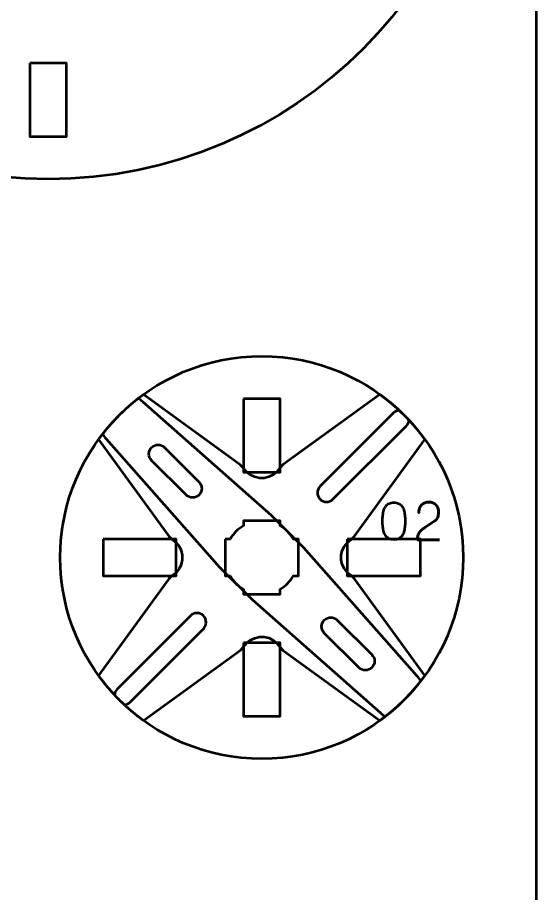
# Model space of a CAD drawing. Header units: centimetres. Extents: x -21.1 to 0, y -29.7 to 0.
# Drawn here: x -4.25 to 0, y -13.35 to -6.18 of the extents above; entities that cross this region are included whole.
import ezdxf

# ---------------------------------------------------------------- set-up
doc = ezdxf.new("R2010")
doc.units = ezdxf.units.CM
doc.header["$MEASUREMENT"] = 0
doc.layers.add('Layer 1', color=7, linetype='Continuous')

msp = doc.modelspace()

# ---------------------------------------------------------------- linework, layer by layer
at = {"layer": 'Layer 1', "color": 3, "lineweight": 53}
for centre, major_axis in [((-4, -3.85), (0, 3.65)), ((-2.25, -10.6), (0, 1.65))]:
    msp.add_ellipse(centre, major_axis=major_axis, ratio=1, dxfattribs=at)
at = {"layer": 'Layer 1', "color": 1, "lineweight": 53}
msp.add_open_spline([(-21.00003, -29.19995), (-21.00003, -29.19995), (-21.00003, -2.29992), (-21.00003, -2.29992), (-21.00003, -2.29992), (-21.00003, -2.21709), (-20.93286, -2.14992), (-20.85003, -2.14992), (-20.85003, -2.14992), (-20.7672, -2.14992), (-20.70003, -2.08275), (-20.70003, -1.99992), (-20.70003, -1.99992), (-20.70003, -1.91709), (-20.7672, -1.84992), (-20.85003, -1.84992), (-20.85003, -1.84992), (-20.93286, -1.84992), (-21.00003, -1.78275), (-21.00003, -1.69992), (-21.00003, -1.69992), (-21.00003, -1.61709), (-20.93286, -1.54992), (-20.85003, -1.54992), (-20.85003, -1.54992), (-20.7672, -1.54992), (-20.70003, -1.48275), (-20.70003, -1.39992), (-20.70003, -1.39992), (-20.70003, -1.31709), (-20.7672, -1.24992), (-20.85003, -1.24992), (-20.85003, -1.24992), (-20.93286, -1.24992), (-21.00003, -1.18275), (-21.00003, -1.09992), (-21.00003, -1.09992), (-21.00003, -1.09992), (-21.00003, -0.49992), (-21.00003, -0.49992), (-21.00003, -0.49992), (-21.00003, -0.22295), (-20.77694, 0.00004), (-20.49994, 0.00004), (-20.49994, 0.00004), (-20.49994, 0.00004), (-0.50008, 0.00004), (-0.50008, 0.00004), (-0.50008, 0.00004), (-0.22294, 0.00004), (0.00002, -0.22295), (0.00002, -0.49992), (0.00002, -0.49992), (0.00002, -0.49992), (0.00002, -29.19995), (0.00002, -29.19995), (0.00002, -29.19995), (0.00002, -29.47695), (-0.22294, -29.70004), (-0.50008, -29.70004), (-0.50008, -29.70004), (-0.50008, -29.70004), (-20.49994, -29.70004), (-20.49994, -29.70004), (-20.49994, -29.70004), (-20.77694, -29.70004), (-21.00003, -29.47695), (-21.00003, -29.19995)], degree=3, knots=[0, 0, 0, 0, 0.0588235, 0.0588235, 0.0588235, 0.0588235, 0.1176471, 0.1176471, 0.1176471, 0.1176471, 0.1764706, 0.1764706, 0.1764706, 0.1764706, 0.2352941, 0.2352941, 0.2352941, 0.2352941, 0.2941176, 0.2941176, 0.2941176, 0.2941176, 0.3529412, 0.3529412, 0.3529412, 0.3529412, 0.4117647, 0.4117647, 0.4117647, 0.4117647, 0.4705882, 0.4705882, 0.4705882, 0.4705882, 0.5294118, 0.5294118, 0.5294118, 0.5294118, 0.5882353, 0.5882353, 0.5882353, 0.5882353, 0.6470588, 0.6470588, 0.6470588, 0.6470588, 0.7058824, 0.7058824, 0.7058824, 0.7058824, 0.7647059, 0.7647059, 0.7647059, 0.7647059, 0.8235294, 0.8235294, 0.8235294, 0.8235294, 0.8823529, 0.8823529, 0.8823529, 0.8823529, 0.9411765, 0.9411765, 0.9411765, 0.9411765, 1, 1, 1, 1], dxfattribs=at)
at = {"layer": 'Layer 1', "lineweight": 53}
for points, knots in [([(-4.15004, -6.54995), (-4.15004, -6.54995), (-3.85004, -6.54995), (-3.85004, -6.54995), (-3.85004, -6.54995), (-3.85004, -6.54995), (-3.85004, -7.14995), (-3.85004, -7.14995), (-3.85004, -7.14995), (-3.85004, -7.14995), (-4.15004, -7.14995), (-4.15004, -7.14995), (-4.15004, -7.14995), (-4.15004, -7.14995), (-4.15004, -6.54995), (-4.15004, -6.54995)], [0, 0, 0, 0, 0.25, 0.25, 0.25, 0.25, 0.5, 0.5, 0.5, 0.5, 0.75, 0.75, 0.75, 0.75, 1, 1, 1, 1]), ([(-2.40004, -9.29991), (-2.40004, -9.29991), (-2.10004, -9.29991), (-2.10004, -9.29991), (-2.10004, -9.29991), (-2.10004, -9.29991), (-2.10004, -9.89992), (-2.10004, -9.89992), (-2.10004, -9.89992), (-2.10004, -9.89992), (-2.40004, -9.89992), (-2.40004, -9.89992), (-2.40004, -9.89992), (-2.40004, -9.89992), (-2.40004, -9.29991), (-2.40004, -9.29991)], [0, 0, 0, 0, 0.25, 0.25, 0.25, 0.25, 0.5, 0.5, 0.5, 0.5, 0.75, 0.75, 0.75, 0.75, 1, 1, 1, 1]), ([(-1.66663, -10.1227), (-1.69591, -10.15198), (-1.74341, -10.15198), (-1.77269, -10.1227), (-1.77269, -10.1227), (-1.80197, -10.09341), (-1.80197, -10.04591), (-1.77269, -10.01663), (-1.77269, -10.01663), (-1.77269, -10.01663), (-1.17165, -9.41559), (-1.17165, -9.41559), (-1.17165, -9.41559), (-1.15847, -9.40241), (-1.14159, -9.39516), (-1.12435, -9.39385), (-1.12435, -9.39385), (-1.0966, -9.41976), (-1.06975, -9.44662), (-1.04384, -9.47437), (-1.04384, -9.47437), (-1.04515, -9.4916), (-1.0524, -9.50848), (-1.06558, -9.52166), (-1.06558, -9.52166), (-1.06558, -9.52166), (-1.66663, -10.1227), (-1.66663, -10.1227)], [0, 0, 0, 0, 0.1428571, 0.1428571, 0.1428571, 0.1428571, 0.2857143, 0.2857143, 0.2857143, 0.2857143, 0.4285714, 0.4285714, 0.4285714, 0.4285714, 0.5714286, 0.5714286, 0.5714286, 0.5714286, 0.7142857, 0.7142857, 0.7142857, 0.7142857, 0.8571429, 0.8571429, 0.8571429, 0.8571429, 1, 1, 1, 1]), ([(-3.04549, -9.69844), (-3.07477, -9.66916), (-3.12228, -9.66916), (-3.15156, -9.69844), (-3.15156, -9.69844), (-3.18084, -9.72772), (-3.18084, -9.77522), (-3.15156, -9.8045), (-3.15156, -9.8045), (-3.15156, -9.8045), (-2.86871, -10.08735), (-2.86871, -10.08735), (-2.86871, -10.08735), (-2.83943, -10.11663), (-2.79193, -10.11663), (-2.76265, -10.08735), (-2.76265, -10.08735), (-2.73337, -10.05807), (-2.73337, -10.01056), (-2.76265, -9.98128), (-2.76265, -9.98128), (-2.76265, -9.98128), (-3.04549, -9.69844), (-3.04549, -9.69844)], [0, 0, 0, 0, 0.1666667, 0.1666667, 0.1666667, 0.1666667, 0.3333333, 0.3333333, 0.3333333, 0.3333333, 0.5, 0.5, 0.5, 0.5, 0.6666667, 0.6666667, 0.6666667, 0.6666667, 0.8333333, 0.8333333, 0.8333333, 0.8333333, 1, 1, 1, 1]), ([(-2.55, -10.44994), (-2.55, -10.44994), (-2.5098, -10.44994), (-2.5098, -10.44994), (-2.5098, -10.44994), (-2.48347, -10.40442), (-2.44551, -10.36649), (-2.4, -10.34016), (-2.4, -10.34016), (-2.4, -10.34016), (-2.4, -10.29994), (-2.4, -10.29994), (-2.4, -10.29994), (-2.4, -10.29994), (-2.1, -10.29994), (-2.1, -10.29994), (-2.1, -10.29994), (-2.1, -10.29994), (-2.1, -10.34013), (-2.1, -10.34013), (-2.1, -10.34013), (-2.05447, -10.36646), (-2.01648, -10.40441), (-1.99012, -10.44994), (-1.99012, -10.44994), (-1.99012, -10.44994), (-1.95, -10.44994), (-1.95, -10.44994), (-1.95, -10.44994), (-1.95, -10.44994), (-1.95, -10.59536), (-1.95, -10.59536), (-1.95, -10.59536), (-1.95, -10.59536), (-1.94994, -10.60001), (-1.94994, -10.60001), (-1.94994, -10.60001), (-1.94994, -10.60001), (-1.95, -10.60465), (-1.95, -10.60465), (-1.95, -10.60465), (-1.95, -10.60465), (-1.95, -10.74994), (-1.95, -10.74994), (-1.95, -10.74994), (-1.95, -10.74994), (-1.99007, -10.74994), (-1.99007, -10.74994), (-1.99007, -10.74994), (-2.01642, -10.79551), (-2.05442, -10.83352), (-2.1, -10.85988), (-2.1, -10.85988), (-2.1, -10.85988), (-2.1, -10.89994), (-2.1, -10.89994), (-2.1, -10.89994), (-2.1, -10.89994), (-2.24328, -10.89994), (-2.24328, -10.89994), (-2.24328, -10.89994), (-2.24328, -10.89994), (-2.24995, -10.90002), (-2.24995, -10.90002), (-2.24995, -10.90002), (-2.24995, -10.90002), (-2.25663, -10.89994), (-2.25663, -10.89994), (-2.25663, -10.89994), (-2.25663, -10.89994), (-2.4, -10.89994), (-2.4, -10.89994), (-2.4, -10.89994), (-2.4, -10.89994), (-2.4, -10.85984), (-2.4, -10.85984), (-2.4, -10.85984), (-2.44554, -10.83348), (-2.48352, -10.79549), (-2.50985, -10.74994), (-2.50985, -10.74994), (-2.50985, -10.74994), (-2.55, -10.74994), (-2.55, -10.74994), (-2.55, -10.74994), (-2.55, -10.74994), (-2.55, -10.44994), (-2.55, -10.44994)], [0, 0, 0, 0, 0.0454545, 0.0454545, 0.0454545, 0.0454545, 0.0909091, 0.0909091, 0.0909091, 0.0909091, 0.1363636, 0.1363636, 0.1363636, 0.1363636, 0.1818182, 0.1818182, 0.1818182, 0.1818182, 0.2272727, 0.2272727, 0.2272727, 0.2272727, 0.2727273, 0.2727273, 0.2727273, 0.2727273, 0.3181818, 0.3181818, 0.3181818, 0.3181818, 0.3636364, 0.3636364, 0.3636364, 0.3636364, 0.4090909, 0.4090909, 0.4090909, 0.4090909, 0.4545455, 0.4545455, 0.4545455, 0.4545455, 0.5, 0.5, 0.5, 0.5, 0.5454545, 0.5454545, 0.5454545, 0.5454545, 0.5909091, 0.5909091, 0.5909091, 0.5909091, 0.6363636, 0.6363636, 0.6363636, 0.6363636, 0.6818182, 0.6818182, 0.6818182, 0.6818182, 0.7272727, 0.7272727, 0.7272727, 0.7272727, 0.7727273, 0.7727273, 0.7727273, 0.7727273, 0.8181818, 0.8181818, 0.8181818, 0.8181818, 0.8636364, 0.8636364, 0.8636364, 0.8636364, 0.9090909, 0.9090909, 0.9090909, 0.9090909, 0.9545455, 0.9545455, 0.9545455, 0.9545455, 1, 1, 1, 1]), ([(-3.54999, -10.44986), (-3.54999, -10.44986), (-2.94998, -10.44986), (-2.94998, -10.44986), (-2.94998, -10.44986), (-2.94998, -10.44986), (-2.94998, -10.74986), (-2.94998, -10.74986), (-2.94998, -10.74986), (-2.94998, -10.74986), (-3.54999, -10.74986), (-3.54999, -10.74986), (-3.54999, -10.74986), (-3.54999, -10.74986), (-3.54999, -10.44986), (-3.54999, -10.44986)], [0, 0, 0, 0, 0.25, 0.25, 0.25, 0.25, 0.5, 0.5, 0.5, 0.5, 0.75, 0.75, 0.75, 0.75, 1, 1, 1, 1]), ([(-1.54992, -10.44986), (-1.54992, -10.44986), (-0.94992, -10.44986), (-0.94992, -10.44986), (-0.94992, -10.44986), (-0.94992, -10.44986), (-0.94992, -10.74986), (-0.94992, -10.74986), (-0.94992, -10.74986), (-0.94992, -10.74986), (-1.54992, -10.74986), (-1.54992, -10.74986), (-1.54992, -10.74986), (-1.54992, -10.74986), (-1.54992, -10.44986), (-1.54992, -10.44986)], [0, 0, 0, 0, 0.25, 0.25, 0.25, 0.25, 0.5, 0.5, 0.5, 0.5, 0.75, 0.75, 0.75, 0.75, 1, 1, 1, 1]), ([(-3.32833, -11.7844), (-3.34152, -11.79759), (-3.3584, -11.80483), (-3.37565, -11.80614), (-3.37565, -11.80614), (-3.4034, -11.78023), (-3.43023, -11.75338), (-3.45614, -11.72564), (-3.45614, -11.72564), (-3.45483, -11.7084), (-3.44758, -11.69152), (-3.4344, -11.67834), (-3.4344, -11.67834), (-3.4344, -11.67834), (-2.83336, -11.0773), (-2.83336, -11.0773), (-2.83336, -11.0773), (-2.80408, -11.04802), (-2.75657, -11.04802), (-2.72729, -11.0773), (-2.72729, -11.0773), (-2.69801, -11.10658), (-2.69801, -11.15408), (-2.72729, -11.18336), (-2.72729, -11.18336), (-2.72729, -11.18336), (-3.32833, -11.7844), (-3.32833, -11.7844)], [0, 0, 0, 0, 0.1428571, 0.1428571, 0.1428571, 0.1428571, 0.2857143, 0.2857143, 0.2857143, 0.2857143, 0.4285714, 0.4285714, 0.4285714, 0.4285714, 0.5714286, 0.5714286, 0.5714286, 0.5714286, 0.7142857, 0.7142857, 0.7142857, 0.7142857, 0.8571429, 0.8571429, 0.8571429, 0.8571429, 1, 1, 1, 1]), ([(-1.63128, -11.11265), (-1.66057, -11.08336), (-1.70807, -11.08336), (-1.73735, -11.11265), (-1.73735, -11.11265), (-1.76663, -11.14193), (-1.76663, -11.18943), (-1.73735, -11.21871), (-1.73735, -11.21871), (-1.73735, -11.21871), (-1.45451, -11.50155), (-1.45451, -11.50155), (-1.45451, -11.50155), (-1.42523, -11.53084), (-1.37772, -11.53084), (-1.34844, -11.50155), (-1.34844, -11.50155), (-1.31916, -11.47227), (-1.31916, -11.42477), (-1.34844, -11.39549), (-1.34844, -11.39549), (-1.34844, -11.39549), (-1.63128, -11.11265), (-1.63128, -11.11265)], [0, 0, 0, 0, 0.1666667, 0.1666667, 0.1666667, 0.1666667, 0.3333333, 0.3333333, 0.3333333, 0.3333333, 0.5, 0.5, 0.5, 0.5, 0.6666667, 0.6666667, 0.6666667, 0.6666667, 0.8333333, 0.8333333, 0.8333333, 0.8333333, 1, 1, 1, 1]), ([(-2.40004, -11.29998), (-2.40004, -11.29998), (-2.10004, -11.29998), (-2.10004, -11.29998), (-2.10004, -11.29998), (-2.10004, -11.29998), (-2.10004, -11.89998), (-2.10004, -11.89998), (-2.10004, -11.89998), (-2.10004, -11.89998), (-2.40004, -11.89998), (-2.40004, -11.89998), (-2.40004, -11.89998), (-2.40004, -11.89998), (-2.40004, -11.29998), (-2.40004, -11.29998)], [0, 0, 0, 0, 0.25, 0.25, 0.25, 0.25, 0.5, 0.5, 0.5, 0.5, 0.75, 0.75, 0.75, 0.75, 1, 1, 1, 1])]:
    msp.add_open_spline(points, degree=3, knots=knots, dxfattribs=at)
at = {"layer": 'Layer 1', "color": 5, "lineweight": 53}
for points, knots in [([(-3.21744, -9.26347), (-3.21744, -9.26347), (-2.42532, -9.83937), (-2.42532, -9.83937), (-2.42532, -9.83937), (-2.42532, -9.83937), (-2.39843, -9.86738), (-2.39843, -9.86738), (-2.39843, -9.86738), (-2.39843, -9.86738), (-2.37435, -9.89819), (-2.37435, -9.89819), (-2.37435, -9.89819), (-2.37435, -9.89819), (-2.3441, -9.92283), (-2.3441, -9.92283), (-2.3441, -9.92283), (-2.3441, -9.92283), (-2.30882, -9.94019), (-2.30882, -9.94019), (-2.30882, -9.94019), (-2.30882, -9.94019), (-2.2696, -9.94916), (-2.2696, -9.94916), (-2.2696, -9.94916), (-2.2696, -9.94916), (-2.23039, -9.94915), (-2.23039, -9.94915), (-2.23039, -9.94915), (-2.23039, -9.94915), (-2.19231, -9.94019), (-2.19231, -9.94019), (-2.19231, -9.94019), (-2.19231, -9.94019), (-2.15646, -9.92338), (-2.15646, -9.92338), (-2.15646, -9.92338), (-2.15646, -9.92338), (-2.12565, -9.89818), (-2.12565, -9.89818), (-2.12565, -9.89818), (-2.12565, -9.89818), (-2.10158, -9.86738), (-2.10158, -9.86738), (-2.10158, -9.86738), (-2.10158, -9.86738), (-2.07525, -9.83881), (-2.07525, -9.83881), (-2.07525, -9.83881), (-2.07525, -9.83881), (-1.28251, -9.26349), (-1.28251, -9.26349), (-1.28251, -9.26349), (-1.14089, -9.3662), (-1.01626, -9.49087), (-0.91353, -9.63247), (-0.91353, -9.63247), (-0.91353, -9.63247), (-1.48936, -10.4247), (-1.48936, -10.4247), (-1.48936, -10.4247), (-1.48936, -10.4247), (-1.51738, -10.45158), (-1.51738, -10.45158), (-1.51738, -10.45158), (-1.51738, -10.45158), (-1.54817, -10.47566), (-1.54817, -10.47566), (-1.54817, -10.47566), (-1.54817, -10.47566), (-1.57337, -10.50647), (-1.57337, -10.50647), (-1.57337, -10.50647), (-1.57337, -10.50647), (-1.59018, -10.54232), (-1.59018, -10.54232), (-1.59018, -10.54232), (-1.59018, -10.54232), (-1.59914, -10.58039), (-1.59914, -10.58039), (-1.59914, -10.58039), (-1.59914, -10.58039), (-1.59915, -10.61961), (-1.59915, -10.61961), (-1.59915, -10.61961), (-1.59915, -10.61961), (-1.59075, -10.65826), (-1.59075, -10.65826), (-1.59075, -10.65826), (-1.59075, -10.65826), (-1.57338, -10.69355), (-1.57338, -10.69355), (-1.57338, -10.69355), (-1.57338, -10.69355), (-1.54818, -10.72436), (-1.54818, -10.72436), (-1.54818, -10.72436), (-1.54818, -10.72436), (-1.51737, -10.74844), (-1.51737, -10.74844), (-1.51737, -10.74844), (-1.51737, -10.74844), (-1.48936, -10.77532), (-1.48936, -10.77532), (-1.48936, -10.77532), (-1.48936, -10.77532), (-0.91354, -11.56754), (-0.91354, -11.56754), (-0.91354, -11.56754), (-1.01625, -11.70914), (-1.14089, -11.83376), (-1.28247, -11.93647), (-1.28247, -11.93647), (-1.28247, -11.93647), (-2.07468, -11.36064), (-2.07468, -11.36064), (-2.07468, -11.36064), (-2.07468, -11.36064), (-2.10157, -11.33264), (-2.10157, -11.33264), (-2.10157, -11.33264), (-2.10157, -11.33264), (-2.12565, -11.30183), (-2.12565, -11.30183), (-2.12565, -11.30183), (-2.12565, -11.30183), (-2.15646, -11.27663), (-2.15646, -11.27663), (-2.15646, -11.27663), (-2.15646, -11.27663), (-2.19175, -11.25926), (-2.19175, -11.25926), (-2.19175, -11.25926), (-2.19175, -11.25926), (-2.2304, -11.25086), (-2.2304, -11.25086), (-2.2304, -11.25086), (-2.2304, -11.25086), (-2.26961, -11.25086), (-2.26961, -11.25086), (-2.26961, -11.25086), (-2.26961, -11.25086), (-2.30769, -11.25983), (-2.30769, -11.25983), (-2.30769, -11.25983), (-2.30769, -11.25983), (-2.34354, -11.27663), (-2.34354, -11.27663), (-2.34354, -11.27663), (-2.34354, -11.27663), (-2.37435, -11.30184), (-2.37435, -11.30184), (-2.37435, -11.30184), (-2.37435, -11.30184), (-2.39843, -11.33264), (-2.39843, -11.33264), (-2.39843, -11.33264), (-2.39843, -11.33264), (-2.42475, -11.36009), (-2.42475, -11.36009), (-2.42475, -11.36009), (-2.42475, -11.36009), (-3.21753, -11.93646), (-3.21753, -11.93646), (-3.21753, -11.93646), (-3.35914, -11.83375), (-3.48378, -11.70909), (-3.5865, -11.56749), (-3.5865, -11.56749), (-3.5865, -11.56749), (-3.01064, -10.7742), (-3.01064, -10.7742), (-3.01064, -10.7742), (-3.01064, -10.7742), (-2.98263, -10.74844), (-2.98263, -10.74844), (-2.98263, -10.74844), (-2.98263, -10.74844), (-2.95183, -10.72436), (-2.95183, -10.72436), (-2.95183, -10.72436), (-2.95183, -10.72436), (-2.92662, -10.69355), (-2.92662, -10.69355), (-2.92662, -10.69355), (-2.92662, -10.69355), (-2.90982, -10.6577), (-2.90982, -10.6577), (-2.90982, -10.6577), (-2.90982, -10.6577), (-2.90086, -10.61961), (-2.90086, -10.61961), (-2.90086, -10.61961), (-2.90086, -10.61961), (-2.90085, -10.58041), (-2.90085, -10.58041), (-2.90085, -10.58041), (-2.90085, -10.58041), (-2.90982, -10.54119), (-2.90982, -10.54119), (-2.90982, -10.54119), (-2.90982, -10.54119), (-2.92718, -10.50591), (-2.92718, -10.50591), (-2.92718, -10.50591), (-2.92718, -10.50591), (-2.95182, -10.47567), (-2.95182, -10.47567), (-2.95182, -10.47567), (-2.95182, -10.47567), (-2.98263, -10.45158), (-2.98263, -10.45158), (-2.98263, -10.45158), (-2.98263, -10.45158), (-3.01064, -10.42469), (-3.01064, -10.42469), (-3.01064, -10.42469), (-3.01064, -10.42469), (-3.58654, -9.63257), (-3.58654, -9.63257), (-3.58654, -9.63257), (-3.48379, -9.49091), (-3.35911, -9.36621), (-3.21744, -9.26347)], [0, 0, 0, 0, 0.0178571, 0.0178571, 0.0178571, 0.0178571, 0.0357143, 0.0357143, 0.0357143, 0.0357143, 0.0535714, 0.0535714, 0.0535714, 0.0535714, 0.0714286, 0.0714286, 0.0714286, 0.0714286, 0.0892857, 0.0892857, 0.0892857, 0.0892857, 0.1071429, 0.1071429, 0.1071429, 0.1071429, 0.125, 0.125, 0.125, 0.125, 0.1428571, 0.1428571, 0.1428571, 0.1428571, 0.1607143, 0.1607143, 0.1607143, 0.1607143, 0.1785714, 0.1785714, 0.1785714, 0.1785714, 0.1964286, 0.1964286, 0.1964286, 0.1964286, 0.2142857, 0.2142857, 0.2142857, 0.2142857, 0.2321429, 0.2321429, 0.2321429, 0.2321429, 0.25, 0.25, 0.25, 0.25, 0.2678571, 0.2678571, 0.2678571, 0.2678571, 0.2857143, 0.2857143, 0.2857143, 0.2857143, 0.3035714, 0.3035714, 0.3035714, 0.3035714, 0.3214286, 0.3214286, 0.3214286, 0.3214286, 0.3392857, 0.3392857, 0.3392857, 0.3392857, 0.3571429, 0.3571429, 0.3571429, 0.3571429, 0.375, 0.375, 0.375, 0.375, 0.3928571, 0.3928571, 0.3928571, 0.3928571, 0.4107143, 0.4107143, 0.4107143, 0.4107143, 0.4285714, 0.4285714, 0.4285714, 0.4285714, 0.4464286, 0.4464286, 0.4464286, 0.4464286, 0.4642857, 0.4642857, 0.4642857, 0.4642857, 0.4821429, 0.4821429, 0.4821429, 0.4821429, 0.5, 0.5, 0.5, 0.5, 0.5178571, 0.5178571, 0.5178571, 0.5178571, 0.5357143, 0.5357143, 0.5357143, 0.5357143, 0.5535714, 0.5535714, 0.5535714, 0.5535714, 0.5714286, 0.5714286, 0.5714286, 0.5714286, 0.5892857, 0.5892857, 0.5892857, 0.5892857, 0.6071429, 0.6071429, 0.6071429, 0.6071429, 0.625, 0.625, 0.625, 0.625, 0.6428571, 0.6428571, 0.6428571, 0.6428571, 0.6607143, 0.6607143, 0.6607143, 0.6607143, 0.6785714, 0.6785714, 0.6785714, 0.6785714, 0.6964286, 0.6964286, 0.6964286, 0.6964286, 0.7142857, 0.7142857, 0.7142857, 0.7142857, 0.7321429, 0.7321429, 0.7321429, 0.7321429, 0.75, 0.75, 0.75, 0.75, 0.7678571, 0.7678571, 0.7678571, 0.7678571, 0.7857143, 0.7857143, 0.7857143, 0.7857143, 0.8035714, 0.8035714, 0.8035714, 0.8035714, 0.8214286, 0.8214286, 0.8214286, 0.8214286, 0.8392857, 0.8392857, 0.8392857, 0.8392857, 0.8571429, 0.8571429, 0.8571429, 0.8571429, 0.875, 0.875, 0.875, 0.875, 0.8928571, 0.8928571, 0.8928571, 0.8928571, 0.9107143, 0.9107143, 0.9107143, 0.9107143, 0.9285714, 0.9285714, 0.9285714, 0.9285714, 0.9464286, 0.9464286, 0.9464286, 0.9464286, 0.9642857, 0.9642857, 0.9642857, 0.9642857, 0.9821429, 0.9821429, 0.9821429, 0.9821429, 1, 1, 1, 1]), ([(-2.32955, -10.94471), (-2.32955, -10.94471), (-2.59471, -10.67955), (-2.59471, -10.67955), (-2.59471, -10.67955), (-2.59471, -10.67955), (-3.52279, -9.62773), (-3.52279, -9.62773), (-3.52279, -9.62773), (-3.53482, -9.6157), (-3.54508, -9.60257), (-3.55361, -9.58866), (-3.55361, -9.58866), (-3.46877, -9.47947), (-3.37053, -9.38124), (-3.26134, -9.29639), (-3.26134, -9.29639), (-3.24743, -9.30492), (-3.2343, -9.31518), (-3.22227, -9.32721), (-3.22227, -9.32721), (-3.22227, -9.32721), (-2.17045, -10.25529), (-2.17045, -10.25529), (-2.17045, -10.25529), (-2.17045, -10.25529), (-1.90529, -10.52045), (-1.90529, -10.52045), (-1.90529, -10.52045), (-1.90529, -10.52045), (-0.97721, -11.57227), (-0.97721, -11.57227), (-0.97721, -11.57227), (-0.96518, -11.5843), (-0.95492, -11.59743), (-0.94639, -11.61134), (-0.94639, -11.61134), (-1.03123, -11.72053), (-1.12947, -11.81877), (-1.23865, -11.90361), (-1.23865, -11.90361), (-1.25256, -11.89508), (-1.2657, -11.88482), (-1.27773, -11.87279), (-1.27773, -11.87279), (-1.27773, -11.87279), (-2.32955, -10.94471), (-2.32955, -10.94471)], [0, 0, 0, 0, 0.0833333, 0.0833333, 0.0833333, 0.0833333, 0.1666667, 0.1666667, 0.1666667, 0.1666667, 0.25, 0.25, 0.25, 0.25, 0.3333333, 0.3333333, 0.3333333, 0.3333333, 0.4166667, 0.4166667, 0.4166667, 0.4166667, 0.5, 0.5, 0.5, 0.5, 0.5833333, 0.5833333, 0.5833333, 0.5833333, 0.6666667, 0.6666667, 0.6666667, 0.6666667, 0.75, 0.75, 0.75, 0.75, 0.8333333, 0.8333333, 0.8333333, 0.8333333, 0.9166667, 0.9166667, 0.9166667, 0.9166667, 1, 1, 1, 1]), ([(-1.16808, -10.45381), (-1.15327, -10.45374), (-1.1405, -10.45113), (-1.12984, -10.44605), (-1.12984, -10.44605), (-1.11926, -10.44097), (-1.11044, -10.4337), (-1.10339, -10.42446), (-1.10339, -10.42446), (-1.0964, -10.41515), (-1.0909, -10.40414), (-1.08681, -10.39144), (-1.08681, -10.39144), (-1.08278, -10.37874), (-1.07989, -10.36484), (-1.07827, -10.3496), (-1.07827, -10.3496), (-1.07657, -10.33436), (-1.07573, -10.31834), (-1.0758, -10.30141), (-1.0758, -10.30141), (-1.07573, -10.28455), (-1.07657, -10.26853), (-1.07827, -10.25336), (-1.07827, -10.25336), (-1.07989, -10.23819), (-1.08278, -10.22422), (-1.08681, -10.21152), (-1.08681, -10.21152), (-1.0909, -10.19889), (-1.0964, -10.18789), (-1.10339, -10.1785), (-1.10339, -10.1785), (-1.11044, -10.16919), (-1.11926, -10.16192), (-1.12984, -10.15684), (-1.12984, -10.15684), (-1.1405, -10.15169), (-1.15327, -10.14908), (-1.16808, -10.14901), (-1.16808, -10.14901), (-1.1829, -10.14908), (-1.19567, -10.15169), (-1.20633, -10.15684), (-1.20633, -10.15684), (-1.21691, -10.16192), (-1.22573, -10.16919), (-1.23278, -10.1785), (-1.23278, -10.1785), (-1.23977, -10.18789), (-1.24527, -10.19889), (-1.24936, -10.21152), (-1.24936, -10.21152), (-1.25339, -10.22422), (-1.25628, -10.23819), (-1.2579, -10.25336), (-1.2579, -10.25336), (-1.25959, -10.26853), (-1.26044, -10.28455), (-1.26037, -10.30141), (-1.26037, -10.30141), (-1.26044, -10.31834), (-1.25959, -10.33436), (-1.2579, -10.3496), (-1.2579, -10.3496), (-1.25628, -10.36484), (-1.25339, -10.37874), (-1.24936, -10.39144), (-1.24936, -10.39144), (-1.24527, -10.40414), (-1.23977, -10.41515), (-1.23278, -10.42446), (-1.23278, -10.42446), (-1.22573, -10.4337), (-1.21691, -10.44097), (-1.20633, -10.44605), (-1.20633, -10.44605), (-1.19567, -10.45113), (-1.1829, -10.45374), (-1.16808, -10.45381)], [0, 0, 0, 0, 0.05, 0.05, 0.05, 0.05, 0.1, 0.1, 0.1, 0.1, 0.15, 0.15, 0.15, 0.15, 0.2, 0.2, 0.2, 0.2, 0.25, 0.25, 0.25, 0.25, 0.3, 0.3, 0.3, 0.3, 0.35, 0.35, 0.35, 0.35, 0.4, 0.4, 0.4, 0.4, 0.45, 0.45, 0.45, 0.45, 0.5, 0.5, 0.5, 0.5, 0.55, 0.55, 0.55, 0.55, 0.6, 0.6, 0.6, 0.6, 0.65, 0.65, 0.65, 0.65, 0.7, 0.7, 0.7, 0.7, 0.75, 0.75, 0.75, 0.75, 0.8, 0.8, 0.8, 0.8, 0.85, 0.85, 0.85, 0.85, 0.9, 0.9, 0.9, 0.9, 0.95, 0.95, 0.95, 0.95, 1, 1, 1, 1]), ([(-1.16808, -10.45381), (-1.15327, -10.45374), (-1.1405, -10.45113), (-1.12984, -10.44605), (-1.12984, -10.44605), (-1.11926, -10.44097), (-1.11044, -10.4337), (-1.10339, -10.42446), (-1.10339, -10.42446), (-1.0964, -10.41515), (-1.0909, -10.40414), (-1.08681, -10.39144), (-1.08681, -10.39144), (-1.08278, -10.37874), (-1.07989, -10.36484), (-1.07827, -10.3496), (-1.07827, -10.3496), (-1.07657, -10.33436), (-1.07573, -10.31834), (-1.0758, -10.30141), (-1.0758, -10.30141), (-1.07573, -10.28455), (-1.07657, -10.26853), (-1.07827, -10.25336), (-1.07827, -10.25336), (-1.07989, -10.23819), (-1.08278, -10.22422), (-1.08681, -10.21152), (-1.08681, -10.21152), (-1.0909, -10.19889), (-1.0964, -10.18789), (-1.10339, -10.1785), (-1.10339, -10.1785), (-1.11044, -10.16919), (-1.11926, -10.16192), (-1.12984, -10.15684), (-1.12984, -10.15684), (-1.1405, -10.15169), (-1.15327, -10.14908), (-1.16808, -10.14901), (-1.16808, -10.14901), (-1.1829, -10.14908), (-1.19567, -10.15169), (-1.20633, -10.15684), (-1.20633, -10.15684), (-1.21691, -10.16192), (-1.22573, -10.16919), (-1.23278, -10.1785), (-1.23278, -10.1785), (-1.23977, -10.18789), (-1.24527, -10.19889), (-1.24936, -10.21152), (-1.24936, -10.21152), (-1.25339, -10.22422), (-1.25628, -10.23819), (-1.2579, -10.25336), (-1.2579, -10.25336), (-1.25959, -10.26853), (-1.26044, -10.28455), (-1.26037, -10.30141), (-1.26037, -10.30141), (-1.26044, -10.31834), (-1.25959, -10.33436), (-1.2579, -10.3496), (-1.2579, -10.3496), (-1.25628, -10.36484), (-1.25339, -10.37874), (-1.24936, -10.39144), (-1.24936, -10.39144), (-1.24527, -10.40414), (-1.23977, -10.41515), (-1.23278, -10.42446), (-1.23278, -10.42446), (-1.22573, -10.4337), (-1.21691, -10.44097), (-1.20633, -10.44605), (-1.20633, -10.44605), (-1.19567, -10.45113), (-1.1829, -10.45374), (-1.16808, -10.45381)], [0, 0, 0, 0, 0.05, 0.05, 0.05, 0.05, 0.1, 0.1, 0.1, 0.1, 0.15, 0.15, 0.15, 0.15, 0.2, 0.2, 0.2, 0.2, 0.25, 0.25, 0.25, 0.25, 0.3, 0.3, 0.3, 0.3, 0.35, 0.35, 0.35, 0.35, 0.4, 0.4, 0.4, 0.4, 0.45, 0.45, 0.45, 0.45, 0.5, 0.5, 0.5, 0.5, 0.55, 0.55, 0.55, 0.55, 0.6, 0.6, 0.6, 0.6, 0.65, 0.65, 0.65, 0.65, 0.7, 0.7, 0.7, 0.7, 0.75, 0.75, 0.75, 0.75, 0.8, 0.8, 0.8, 0.8, 0.85, 0.85, 0.85, 0.85, 0.9, 0.9, 0.9, 0.9, 0.95, 0.95, 0.95, 0.95, 1, 1, 1, 1]), ([(-0.79386, -10.45381), (-0.79386, -10.45381), (-0.97547, -10.45381), (-0.97547, -10.45381), (-0.97547, -10.45381), (-0.97512, -10.44153), (-0.97357, -10.43067), (-0.97095, -10.42135), (-0.97095, -10.42135), (-0.96827, -10.41204), (-0.96468, -10.40386), (-0.96023, -10.3968), (-0.96023, -10.3968), (-0.95571, -10.38975), (-0.95056, -10.38347), (-0.94471, -10.37796), (-0.94471, -10.37796), (-0.93885, -10.37239), (-0.93257, -10.36731), (-0.9258, -10.36251), (-0.9258, -10.36251), (-0.91903, -10.35778), (-0.91204, -10.35306), (-0.90477, -10.3484), (-0.90477, -10.3484), (-0.90477, -10.3484), (-0.83238, -10.30014), (-0.83238, -10.30014), (-0.83238, -10.30014), (-0.82498, -10.29492), (-0.81919, -10.28921), (-0.8151, -10.28307), (-0.8151, -10.28307), (-0.81094, -10.27693), (-0.80804, -10.27044), (-0.80628, -10.26359), (-0.80628, -10.26359), (-0.80459, -10.25682), (-0.80353, -10.24984), (-0.80318, -10.24278), (-0.80318, -10.24278), (-0.80282, -10.23565), (-0.80268, -10.22853), (-0.80275, -10.2214), (-0.80275, -10.2214), (-0.80275, -10.21555), (-0.80353, -10.20927), (-0.80508, -10.20249), (-0.80508, -10.20249), (-0.8067, -10.19579), (-0.80924, -10.18909), (-0.81284, -10.18246), (-0.81284, -10.18246), (-0.81644, -10.17582), (-0.82124, -10.16976), (-0.82723, -10.16425), (-0.82723, -10.16425), (-0.83323, -10.15882), (-0.84064, -10.15445), (-0.84946, -10.15113), (-0.84946, -10.15113), (-0.85828, -10.14781), (-0.86865, -10.14612), (-0.88064, -10.14605), (-0.88064, -10.14605), (-0.89271, -10.14612), (-0.90336, -10.14781), (-0.91254, -10.15106), (-0.91254, -10.15106), (-0.92171, -10.1543), (-0.92954, -10.15882), (-0.93603, -10.16453), (-0.93603, -10.16453), (-0.94252, -10.17025), (-0.94774, -10.17688), (-0.95183, -10.18429), (-0.95183, -10.18429), (-0.95593, -10.1917), (-0.95889, -10.1996), (-0.96079, -10.20793), (-0.96079, -10.20793), (-0.9627, -10.21625), (-0.96362, -10.22472), (-0.96362, -10.23326), (-0.96362, -10.23326), (-0.96362, -10.22472), (-0.9627, -10.21625), (-0.96079, -10.20793), (-0.96079, -10.20793), (-0.95889, -10.1996), (-0.95593, -10.1917), (-0.95183, -10.18429), (-0.95183, -10.18429), (-0.94774, -10.17688), (-0.94252, -10.17025), (-0.93603, -10.16453), (-0.93603, -10.16453), (-0.92954, -10.15882), (-0.92171, -10.1543), (-0.91254, -10.15106), (-0.91254, -10.15106), (-0.90336, -10.14781), (-0.89271, -10.14612), (-0.88064, -10.14605), (-0.88064, -10.14605), (-0.86865, -10.14612), (-0.85828, -10.14781), (-0.84946, -10.15113), (-0.84946, -10.15113), (-0.84064, -10.15445), (-0.83323, -10.15882), (-0.82723, -10.16425), (-0.82723, -10.16425), (-0.82124, -10.16976), (-0.81644, -10.17582), (-0.81284, -10.18246), (-0.81284, -10.18246), (-0.80924, -10.18909), (-0.8067, -10.19579), (-0.80508, -10.20249), (-0.80508, -10.20249), (-0.80353, -10.20927), (-0.80275, -10.21555), (-0.80275, -10.2214), (-0.80275, -10.2214), (-0.80268, -10.22853), (-0.80282, -10.23565), (-0.80318, -10.24278), (-0.80318, -10.24278), (-0.80353, -10.24984), (-0.80459, -10.25682), (-0.80628, -10.26359), (-0.80628, -10.26359), (-0.80804, -10.27044), (-0.81094, -10.27693), (-0.8151, -10.28307), (-0.8151, -10.28307), (-0.81919, -10.28921), (-0.82498, -10.29492), (-0.83238, -10.30014), (-0.83238, -10.30014), (-0.83238, -10.30014), (-0.90477, -10.3484), (-0.90477, -10.3484), (-0.90477, -10.3484), (-0.91204, -10.35306), (-0.91903, -10.35778), (-0.9258, -10.36251), (-0.9258, -10.36251), (-0.93257, -10.36731), (-0.93885, -10.37239), (-0.94471, -10.37796), (-0.94471, -10.37796), (-0.95056, -10.38347), (-0.95571, -10.38975), (-0.96023, -10.3968), (-0.96023, -10.3968), (-0.96468, -10.40386), (-0.96827, -10.41204), (-0.97095, -10.42135), (-0.97095, -10.42135), (-0.97357, -10.43067), (-0.97512, -10.44153), (-0.97547, -10.45381), (-0.97547, -10.45381), (-0.97547, -10.45381), (-0.79386, -10.45381), (-0.79386, -10.45381)], [0, 0, 0, 0, 0.0238095, 0.0238095, 0.0238095, 0.0238095, 0.047619, 0.047619, 0.047619, 0.047619, 0.0714286, 0.0714286, 0.0714286, 0.0714286, 0.0952381, 0.0952381, 0.0952381, 0.0952381, 0.1190476, 0.1190476, 0.1190476, 0.1190476, 0.1428571, 0.1428571, 0.1428571, 0.1428571, 0.1666667, 0.1666667, 0.1666667, 0.1666667, 0.1904762, 0.1904762, 0.1904762, 0.1904762, 0.2142857, 0.2142857, 0.2142857, 0.2142857, 0.2380952, 0.2380952, 0.2380952, 0.2380952, 0.2619048, 0.2619048, 0.2619048, 0.2619048, 0.2857143, 0.2857143, 0.2857143, 0.2857143, 0.3095238, 0.3095238, 0.3095238, 0.3095238, 0.3333333, 0.3333333, 0.3333333, 0.3333333, 0.3571429, 0.3571429, 0.3571429, 0.3571429, 0.3809524, 0.3809524, 0.3809524, 0.3809524, 0.4047619, 0.4047619, 0.4047619, 0.4047619, 0.4285714, 0.4285714, 0.4285714, 0.4285714, 0.452381, 0.452381, 0.452381, 0.452381, 0.4761905, 0.4761905, 0.4761905, 0.4761905, 0.5, 0.5, 0.5, 0.5, 0.5238095, 0.5238095, 0.5238095, 0.5238095, 0.547619, 0.547619, 0.547619, 0.547619, 0.5714286, 0.5714286, 0.5714286, 0.5714286, 0.5952381, 0.5952381, 0.5952381, 0.5952381, 0.6190476, 0.6190476, 0.6190476, 0.6190476, 0.6428571, 0.6428571, 0.6428571, 0.6428571, 0.6666667, 0.6666667, 0.6666667, 0.6666667, 0.6904762, 0.6904762, 0.6904762, 0.6904762, 0.7142857, 0.7142857, 0.7142857, 0.7142857, 0.7380952, 0.7380952, 0.7380952, 0.7380952, 0.7619048, 0.7619048, 0.7619048, 0.7619048, 0.7857143, 0.7857143, 0.7857143, 0.7857143, 0.8095238, 0.8095238, 0.8095238, 0.8095238, 0.8333333, 0.8333333, 0.8333333, 0.8333333, 0.8571429, 0.8571429, 0.8571429, 0.8571429, 0.8809524, 0.8809524, 0.8809524, 0.8809524, 0.9047619, 0.9047619, 0.9047619, 0.9047619, 0.9285714, 0.9285714, 0.9285714, 0.9285714, 0.952381, 0.952381, 0.952381, 0.952381, 0.9761905, 0.9761905, 0.9761905, 0.9761905, 1, 1, 1, 1])]:
    msp.add_open_spline(points, degree=3, knots=knots, dxfattribs=at)

doc.saveas('drawing.dxf')
